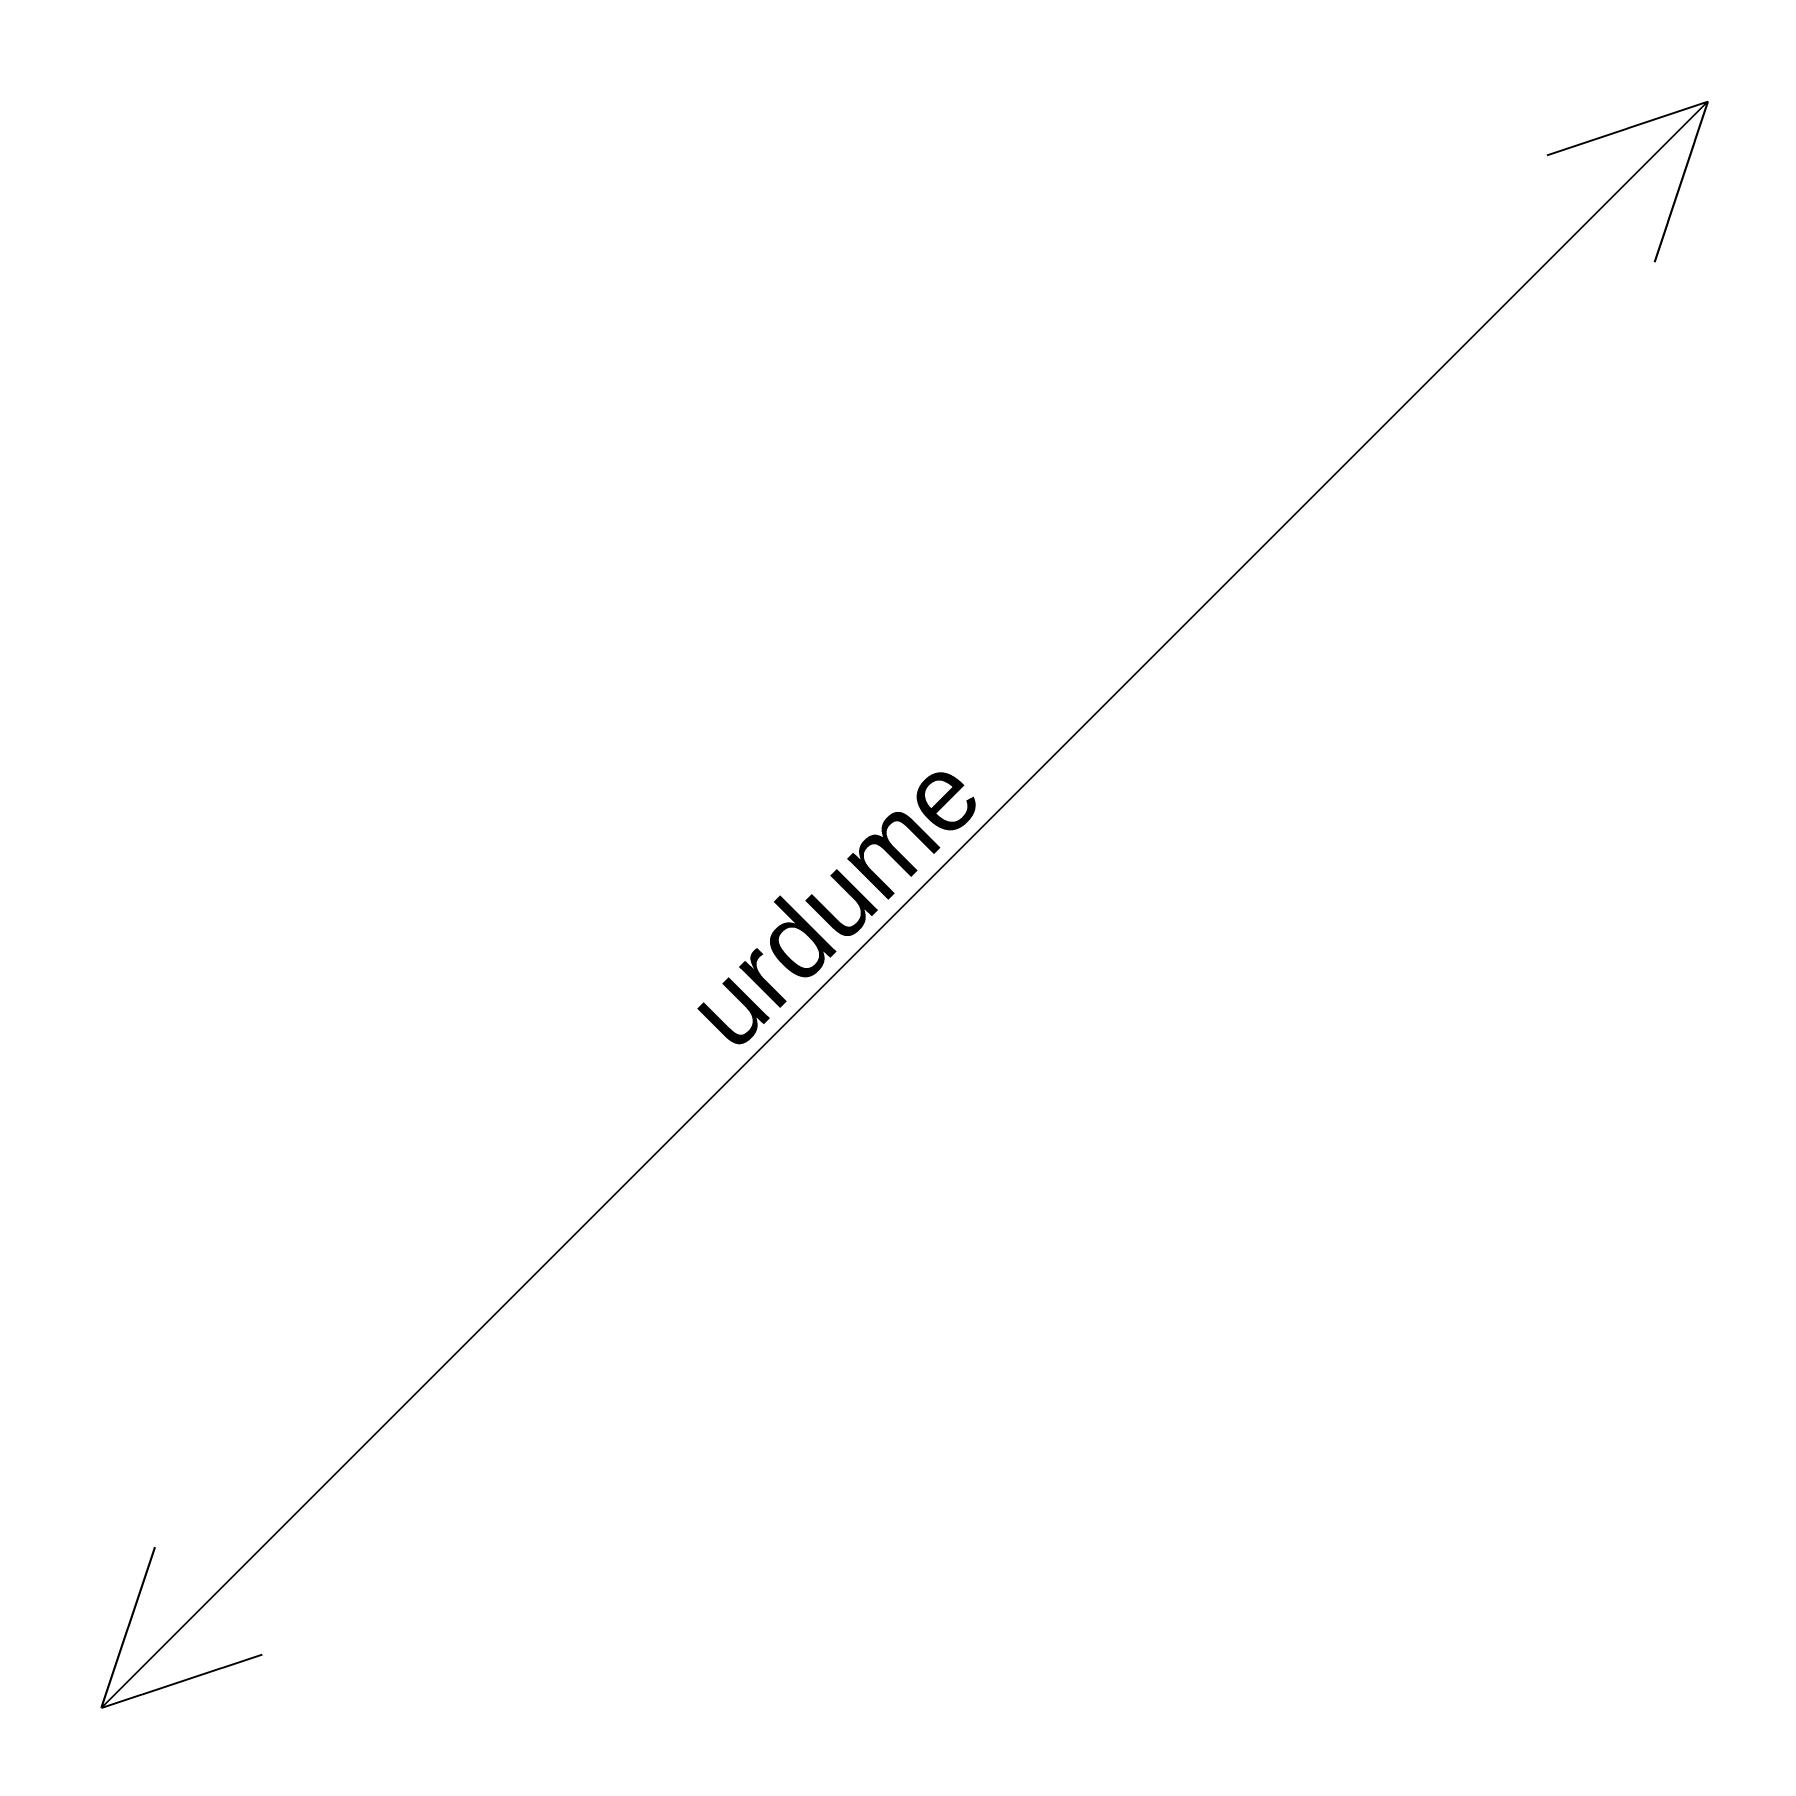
# Model space of a CAD drawing. Header units: centimetres. Extents: x -0.9 to 21.9, y -0.7 to 22.1.
import ezdxf

# ---------------------------------------------------------------- set-up
doc = ezdxf.new("R2010")
doc.units = ezdxf.units.CM
doc.layers.get('0').update_dxf_attribs({"lineweight": 25, "true_color": 0xffffff})
doc.styles.add('textstyle0', font='')
doc.styles.get('textstyle0').set_extended_font_data('Arial')

# ---------------------------------------------------------------- blocks, each defined once
blk = doc.blocks.new('urdume_v')
for p, q in [((-1, -2), (0, 0)), ((0, 0), (1, -2)), ((0, 0), (0, -30)), ((0, -30), (-1, -28)), ((0, -30), (1, -28))]:
    blk.add_line(p, q)
at = {"insert": (-1.2, -18), "char_height": 1, "attachment_point": 1, "rotation": 90, "style": 'textstyle0'}
blk.add_mtext('urdume', dxfattribs=at)

msp = doc.modelspace()

# ---------------------------------------------------------------- block references
at = {"rotation": -45}
msp.add_blockref('urdume_v', (21.213, 21.213), dxfattribs=at)

doc.saveas('drawing.dxf')
